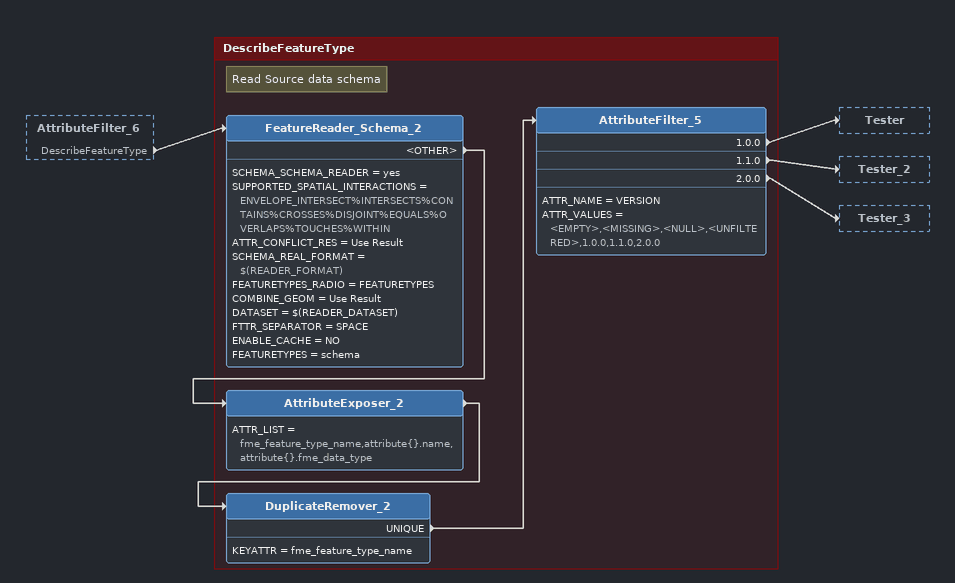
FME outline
AttributeFilter_6 [outside]
    DescribeFeatureType -> FeatureReader_Schema_2

Bookmark: DescribeFeatureType
Note: Read Source data schema
FeatureReader_Schema_2
    SCHEMA_SCHEMA_READER = yes
    SUPPORTED_SPATIAL_INTERACTIONS = ENVELOPE_INTERSECT%INTERSECTS%CONTAINS%CROSSES%DISJOINT%EQUALS%OVERLAPS%TOUCHES%WITHIN
    ATTR_CONFLICT_RES = Use Result
    SCHEMA_REAL_FORMAT = $(READER_FORMAT)
    FEATURETYPES_RADIO = FEATURETYPES
    COMBINE_GEOM = Use Result
    DATASET = $(READER_DATASET)
    FTTR_SEPARATOR = SPACE
    ENABLE_CACHE = NO
    FEATURETYPES = schema
    <OTHER> -> AttributeExposer_2
AttributeExposer_2
    ATTR_LIST = fme_feature_type_name,attribute{}.name,attribute{}.fme_data_type
    -> DuplicateRemover_2
DuplicateRemover_2
    KEYATTR = fme_feature_type_name
    UNIQUE -> AttributeFilter_5
AttributeFilter_5
    ATTR_NAME = VERSION
    ATTR_VALUES = <EMPTY>,<MISSING>,<NULL>,<UNFILTERED>,1.0.0,1.1.0,2.0.0
    1.0.0 -> Tester
    1.1.0 -> Tester_2
    2.0.0 -> Tester_3
